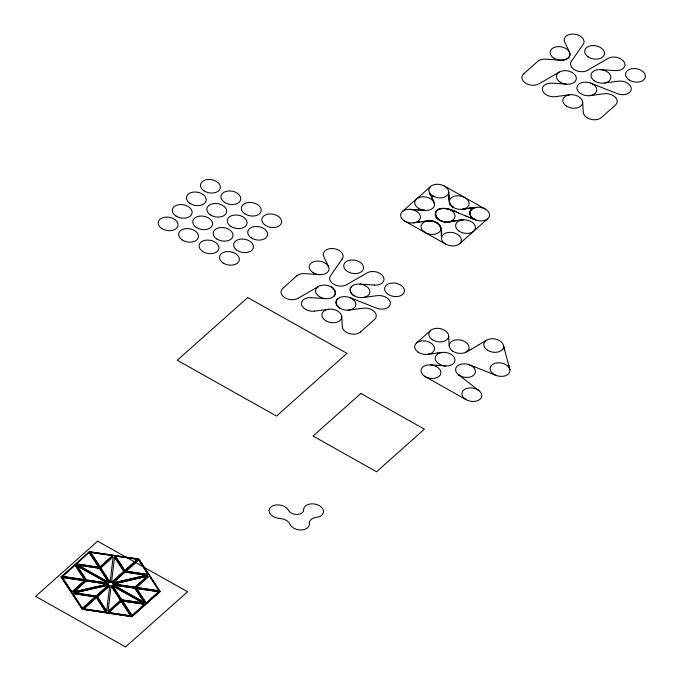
<?xml version="1.0" encoding="UTF-8"?>
<svg xmlns="http://www.w3.org/2000/svg" width="681" height="681" viewBox="0 0 681 681"><rect width="100%" height="100%" fill="white"/><g stroke="black" fill="none" stroke-linecap="round" stroke-linejoin="round"><path stroke-width="1.02" d="M106.679 611.078L109.726 585.626L97.306 596.803L106.679 611.078L97.332 596.658M110.109 582.306L113.157 556.862L100.737 568.039L110.109 582.306L100.737 568.039M120.477 600.106L108.066 611.283L111.105 585.839L120.477 600.106L111.105 585.839M111.497 582.51L114.544 557.067L123.916 571.333L111.497 582.51L123.916 571.333M61.086 576.85L89.279 551.687L138.779 559.058L160.095 591.508L131.901 616.671L82.401 609.308L61.086 576.85L82.401 609.308M62.354 576.492L75.106 565.017L84.708 579.82L62.354 576.492L75.106 565.017M62.243 577.42L84.614 580.604L71.871 592.078L62.243 577.42L84.597 580.748M76.442 563.945L98.796 567.273L76.442 563.945L89.194 552.478L98.822 567.128M71.871 592.078L84.614 580.604M76.936 565.783L108.092 583.149L86.308 580.059L76.936 565.783L108.066 583.294M77.719 565.085L99.511 568.175L108.858 582.595L77.719 565.085L99.486 568.32L108.858 582.595M72.927 593.5L95.272 596.828L72.927 593.5L82.529 608.303L95.246 596.973M73.803 592.019L86.215 580.842L107.981 584.077L73.803 592.019L86.215 580.842M74.399 592.921L108.577 584.988L96.166 596.164L74.399 592.921L108.551 585.132M89.194 552.478L98.796 567.273M89.271 551.763L138.771 559.127L160.086 591.585M90.428 552.334L112.799 555.509L100.047 566.984L90.428 552.334L112.774 555.662M86.308 580.059L76.962 565.639M82.529 608.303L95.272 596.828M83.669 608.942L96.421 597.467L106.015 612.27L83.669 608.942L96.421 597.467M100.047 566.984L112.799 555.509M96.166 596.164L108.577 584.988M109.726 585.626L97.306 596.803M114.544 557.067L123.891 571.478M115.174 556.019L137.553 559.195L124.802 570.669L115.174 556.019L137.528 559.339M112.646 583.157L125.057 571.98L146.824 575.215L112.646 583.157L125.057 571.98M112.339 585.694L143.495 603.06L121.712 599.961L112.339 585.694L143.478 603.204M113.131 584.996L134.915 588.086L144.261 602.498L113.131 584.996L134.889 588.231L144.261 602.498M113.242 584.06L147.419 576.126L135 587.303L113.242 584.06L147.394 576.271M108.415 612.628L121.167 601.153L130.769 615.956L108.415 612.628L121.167 601.153M124.802 570.669L137.553 559.195M125.942 571.316L138.694 559.842L148.296 574.636L125.942 571.316L138.694 559.842M121.712 599.961L112.365 585.549M122.401 601.017L144.772 604.192L132.02 615.667L122.401 601.017L144.747 604.336M135 587.303L147.419 576.126M136.6 587.541L158.954 590.87L136.6 587.541L149.352 576.066L158.954 590.87M136.489 588.469L158.869 591.653L146.117 603.128L136.489 588.469L158.843 591.798M132.02 615.667L144.772 604.192M146.117 603.128L158.869 591.653M571.47 61.213L580.093 48.768A342.032 228.416 9.8 0 1 583.098 44.597A10.019 6.691 9.8 0 0 574.585 34.152A10.019 6.691 9.8 0 0 564.804 42.299A167.339 111.752 9.8 0 1 566.013 44.759L569.427 52.088A10.036 6.708 9.8 0 1 568.218 57.996A10.053 6.716 9.8 0 1 560.855 60.192A58.208 38.868 9.8 0 1 559.067 60.115L545.719 59.179A10.309 6.887 9.8 0 0 543.319 59.196A9.977 6.665 9.8 0 0 537.769 61.35L523.706 73.863M342.177 259.061L330.549 275.669A10.011 6.691 9.8 0 0 333.92 284.369A10.011 6.691 9.8 0 0 346.629 284.752L367.102 272.851A10.011 6.691 9.8 0 1 383.207 276.486A10.011 6.691 9.8 0 1 374.516 285.075M333.647 296.499C337.197 293.613 334.652 288.412 331.102 286.88A10.011 6.691 9.8 0 0 317.286 287.297A10.011 6.691 9.8 0 0 319.832 296.916A10.011 6.691 9.8 0 0 333.647 296.499C337.121 293.622 334.669 288.421 331.102 286.88M337.733 298.797C334.175 301.674 336.72 306.876 340.27 308.408A10.011 6.691 9.8 0 0 354.086 307.991A10.011 6.691 9.8 0 0 351.549 298.372A10.011 6.691 9.8 0 0 337.733 298.797C334.252 301.666 336.712 306.867 340.27 308.408M351.822 286.25C348.272 289.127 350.817 294.328 354.367 295.869A10.011 6.691 9.8 0 0 368.174 295.443A10.011 6.691 9.8 0 0 365.637 285.833A10.011 6.691 9.8 0 0 351.822 286.25C348.349 289.119 350.8 294.32 354.367 295.869M430.554 186.475L417.513 198.248L419.079 196.835M282.785 288.318L296.814 275.831M402.369 211.561L416.466 199.014M360.47 332.005L374.499 319.517A10.011 6.691 9.8 0 0 374.507 311.813A10.011 6.691 9.8 0 0 363.935 308.118L348.306 310.161M459.615 243.747L487.792 218.661M416.431 343.045L430.52 330.498M160.095 591.508L131.91 616.594L82.41 609.231M479.101 344.663L486.566 340.168M298.108 298.278L318.342 286.531M479.092 344.671L471.235 349.251M559.263 72.067L539.037 83.823A10.019 6.691 9.8 0 1 525.579 83.125A10.019 6.691 9.8 0 1 523.663 73.88M470.043 349.915L471.209 349.268M468.775 350.613L470.009 349.932M467.421 351.353L468.741 350.63M465.915 352.171L467.379 351.37M73.829 591.866L107.981 584.077M112.671 583.004L146.824 575.215M471.056 208.046L476.394 207.382C472.393 207.535 467.847 211.612 470.426 215.741C471.226 218.788 480.973 221.878 471.261 218.141M462.969 209.152L471.184 208.028L470.145 208.156M363.79 297.435L377.274 295.656A10.011 6.691 9.8 0 1 390.366 303.573A10.011 6.691 9.8 0 1 376.465 308.144L349.847 297.571M476.394 207.382C468.375 207.407 468.085 218.252 475.644 219.861M427.949 354.307L431.439 353.814M465.813 208.718L462.876 209.169L467.532 208.488M457.385 220.559L463.106 219.835L451.656 221.368M428.851 354.18L429.711 354.052M452.754 221.214L457.598 220.525M453.052 221.18C447.4 222.423 440.343 222.525 436.325 217.452C431.03 203.806 453.367 208.752 458.5 213.034M458.509 220.406L462.935 219.852M413.742 222.84L419.871 222.006M451.758 221.359C435.627 227.003 426.774 203.934 448.958 209.271M314.622 311.115L328.744 309.234M431.413 353.814L437.577 353.005M421.82 221.751L424.876 221.342M418.9 222.142L425.591 221.248M466.596 208.607L468.434 208.369M450.626 221.512L447.485 221.878M476.496 207.364L472.997 207.807M425.54 221.257C434.887 218.669 443.612 225.471 441.348 235.447M424.655 221.368L427.915 220.95M476.223 207.407A10.011 6.691 9.8 0 0 473.227 218.618A10.011 6.691 9.8 0 0 489.401 216.158A10.011 6.691 9.8 0 0 476.223 207.407L473.772 207.714M426.178 221.172L427.183 221.044M437.551 353.005L441.952 352.443M468.332 208.377L469.345 208.25M569.665 94.778L555.543 96.659A10.028 6.691 9.8 0 1 542.544 90.377A10.028 6.691 9.8 0 1 551.704 83.193L555.27 83.38A171.765 114.714 9.8 0 1 558.846 83.593L566.507 84.189M469.235 208.267L470.273 208.139M427.966 220.95C434.495 219.878 442.48 224.526 441.152 231.949M319.934 274.656L304.799 273.643A10.011 6.691 9.8 0 0 296.848 275.805M409.902 209.373L411.103 209.433M409.953 209.373L413.095 209.535M310.783 297.657L325.586 298.653M412.133 209.484L413.971 209.586M414.806 209.629L413.946 209.578L415.589 209.671M374.456 285.075L359.917 284.096M437.057 365.356L441.875 365.671M443.663 365.791L445.374 365.91L444.582 365.85M435.142 365.229L437.066 365.356M441.841 365.671L443.706 365.791M435.159 365.229L432.375 365.042M431.499 364.982L432.418 365.042M430.664 364.914L431.55 364.982M419.505 209.944L415.572 209.671L421.343 210.089M420.339 210.012L424.808 210.369M422.322 210.165L424.714 210.361M125.968 571.163L148.322 574.492M125.032 572.125L146.798 575.36M62.38 576.347L84.733 579.667M86.334 579.906L108.092 583.149M113.267 583.915L135.025 587.158M86.198 580.987L107.956 584.221M74.425 592.776L96.183 596.02M121.737 599.816L143.495 603.06M83.695 608.797L106.04 612.125M108.441 612.483L130.795 615.803M590.767 83.116L617.386 93.689A10.011 6.691 9.8 0 0 631.287 89.117A10.011 6.691 9.8 0 0 618.195 81.192L606.167 82.742A46.742 31.215 9.8 0 0 604.719 82.98M449.017 209.297L451.724 210.344M474.044 219.239L475.696 219.886M451.622 210.301L454.899 211.595M474.376 219.376L469.303 217.358M469.498 364.846L472.937 366.199M472.895 366.182L474.529 366.829M469.584 217.477L472.861 218.771M493.912 374.541L474.495 366.821M493.87 374.524L495.989 375.367M465.991 216.039L469.626 217.494M454.789 211.553L456.653 212.293M458.304 212.957L467.847 216.779M485.255 209.041L444.37 186.049M404.914 221.18L445.8 244.164M425.319 376.704L466.204 399.696M77.745 564.941L108.883 582.442M113.157 584.843L144.287 602.353M477.79 389.745L478.845 390.553M477.841 389.779L458.466 374.737L459.522 375.554M138.669 559.986L148.296 574.636M115.2 555.866L124.827 570.525M136.515 588.324L146.143 602.974M90.454 552.189L100.073 566.839M122.427 600.863L132.046 615.522M121.141 601.297L130.769 615.956M75.08 565.162L84.708 579.82M96.396 597.62L106.015 612.27M62.269 577.275L71.897 591.925M429.388 192.468L430.767 195.311M429.515 192.732L432.767 199.601M429.958 193.625L430.23 194.187M328.506 266.552L323.884 256.763A10.011 6.691 9.8 0 1 333.664 248.625A10.011 6.691 9.8 0 1 342.194 259.027M431.379 196.613L431.643 197.184M433.039 200.188L434.41 203.321M431.865 197.652L432.146 198.265M432.733 199.524L433.065 200.248M503.565 345.897L509.873 369.655L508.954 365.663M504.374 349.881L503.565 345.854M582.655 102.082L583.251 112.246A10.019 6.691 9.8 0 0 590.384 119.175A10.019 6.691 9.8 0 0 601.374 117.575L615.42 105.053A10.019 6.691 9.8 0 0 615.386 97.306A10.019 6.691 9.8 0 0 604.685 93.68A25.137 16.787 9.8 0 0 603.732 93.774L590.163 95.612A22.056 14.727 9.8 0 1 589.465 95.68M341.734 316.546L342.33 326.701M449.222 201.474L450.311 204.768L453.537 207.586L450.064 204.385L449.154 200.376M449.222 345.974L448.702 337.767M449.111 199.746L449.154 200.427M449.068 199.082L449.111 199.78L449.026 198.384M448.941 196.937L449.026 198.401L448.898 196.196M448.856 195.464L448.907 196.375M448.864 195.668L448.779 194.068M448.83 194.97L448.66 191.795M441.194 232.638L441.279 234.051M448.753 193.659L448.668 192.025M441.314 234.741L441.509 238.461M448.702 337.793L448.626 335.903M448.651 336.55L448.677 337.172M360.436 332.03A10.011 6.691 9.8 0 1 349.481 333.639A10.011 6.691 9.8 0 1 342.33 326.735M314.571 311.123A10.011 6.691 9.8 0 1 301.632 304.833A10.011 6.691 9.8 0 1 310.723 297.657M298.074 298.304A10.011 6.691 9.8 0 1 284.641 297.571A10.011 6.691 9.8 0 1 282.751 288.344M571.453 61.205A10.028 6.699 9.8 0 0 574.841 69.922A10.028 6.699 9.8 0 0 587.601 70.279L608.031 58.396A10.019 6.691 9.8 0 1 624.136 62.022A10.019 6.691 9.8 0 1 615.377 70.62L604.396 69.913A139.605 93.229 9.8 0 1 600.838 69.641M247.714 297.563L177.273 360.266L276.503 416.057L346.944 353.354L247.714 297.563M97.621 541.174L35.616 596.369L125.559 646.95L187.573 591.755L97.621 541.174M360.904 393.448L313.047 436.044L376.55 471.754L424.399 429.158L360.904 393.448M433.099 196.085L432.529 195.745L433.099 196.085M313.107 272.655A10.011 6.691 9.8 0 0 328.966 269.633A10.011 6.691 9.8 0 0 315.269 261.274A10.011 6.691 9.8 0 0 313.107 272.655M325.807 320.734A10.011 6.691 9.8 0 0 341.666 317.712A10.011 6.691 9.8 0 0 327.978 309.361A10.011 6.691 9.8 0 0 325.807 320.734M388.528 294.601A10.011 6.691 9.8 0 0 404.386 291.579A10.011 6.691 9.8 0 0 390.69 283.219A10.011 6.691 9.8 0 0 388.528 294.601M347.642 271.608A10.011 6.691 9.8 0 0 363.501 268.586A10.011 6.691 9.8 0 0 349.804 260.227A10.011 6.691 9.8 0 0 347.642 271.608M465.455 399.228A10.011 6.691 9.8 0 0 481.62 396.776A10.011 6.691 9.8 0 0 468.451 388.017A10.011 6.691 9.8 0 0 465.455 399.228M494.091 374.431A10.011 6.691 9.8 0 0 509.89 371.298A10.011 6.691 9.8 0 0 496.1 363.024A10.011 6.691 9.8 0 0 494.091 374.431M487.29 350.102A10.011 6.691 9.8 0 0 503.455 347.642A10.011 6.691 9.8 0 0 490.286 338.891A10.011 6.691 9.8 0 0 487.29 350.102M459.105 375.188A10.011 6.691 9.8 0 0 475.27 372.737A10.011 6.691 9.8 0 0 462.101 363.977A10.011 6.691 9.8 0 0 459.105 375.188M424.569 376.244A10.011 6.691 9.8 0 0 440.735 373.784A10.011 6.691 9.8 0 0 427.566 365.025A10.011 6.691 9.8 0 0 424.569 376.244M439.041 363.935A10.011 6.691 9.8 0 0 454.899 360.921A10.011 6.691 9.8 0 0 441.203 352.562A10.011 6.691 9.8 0 0 439.041 363.935M452.754 351.149A10.011 6.691 9.8 0 0 468.92 348.698A10.011 6.691 9.8 0 0 455.751 339.938A10.011 6.691 9.8 0 0 452.754 351.149M432.307 339.657A10.011 6.691 9.8 0 0 448.481 337.197A10.011 6.691 9.8 0 0 435.304 328.446A10.011 6.691 9.8 0 0 432.307 339.657M418.219 352.205A10.011 6.691 9.8 0 0 434.384 349.745A10.011 6.691 9.8 0 0 421.216 340.985A10.011 6.691 9.8 0 0 418.219 352.205M161.737 228.45A10.011 6.691 9.8 0 0 177.903 225.99A10.011 6.691 9.8 0 0 164.734 217.23A10.011 6.691 9.8 0 0 161.737 228.45M175.826 215.903A10.011 6.691 9.8 0 0 191.999 213.442A10.011 6.691 9.8 0 0 178.822 204.692A10.011 6.691 9.8 0 0 175.826 215.903M189.922 203.364A10.011 6.691 9.8 0 0 206.088 200.904A10.011 6.691 9.8 0 0 192.919 192.144A10.011 6.691 9.8 0 0 189.922 203.364M204.011 190.816A10.011 6.691 9.8 0 0 220.184 188.356A10.011 6.691 9.8 0 0 207.007 179.605A10.011 6.691 9.8 0 0 204.011 190.816M224.458 202.308A10.011 6.691 9.8 0 0 240.623 199.848A10.011 6.691 9.8 0 0 227.454 191.097A10.011 6.691 9.8 0 0 224.458 202.308M210.361 214.856A10.011 6.691 9.8 0 0 226.535 212.395A10.011 6.691 9.8 0 0 213.357 203.645A10.011 6.691 9.8 0 0 210.361 214.856M196.273 227.403A10.011 6.691 9.8 0 0 212.438 224.943A10.011 6.691 9.8 0 0 199.269 216.183A10.011 6.691 9.8 0 0 196.273 227.403M182.176 239.942A10.011 6.691 9.8 0 0 198.35 237.482A10.011 6.691 9.8 0 0 185.172 228.731A10.011 6.691 9.8 0 0 182.176 239.942M202.623 251.442A10.011 6.691 9.8 0 0 218.788 248.982A10.011 6.691 9.8 0 0 205.619 240.223A10.011 6.691 9.8 0 0 202.623 251.442M216.711 238.895A10.011 6.691 9.8 0 0 232.885 236.435A10.011 6.691 9.8 0 0 219.708 227.684A10.011 6.691 9.8 0 0 216.711 238.895M230.808 226.347A10.011 6.691 9.8 0 0 246.973 223.887A10.011 6.691 9.8 0 0 233.804 215.136A10.011 6.691 9.8 0 0 230.808 226.347M244.896 213.808A10.011 6.691 9.8 0 0 261.07 211.348A10.011 6.691 9.8 0 0 247.893 202.589A10.011 6.691 9.8 0 0 244.896 213.808M265.343 225.3A10.011 6.691 9.8 0 0 281.508 222.84A10.011 6.691 9.8 0 0 268.34 214.089A10.011 6.691 9.8 0 0 265.343 225.3M251.246 237.848A10.011 6.691 9.8 0 0 267.42 235.388A10.011 6.691 9.8 0 0 254.243 226.628A10.011 6.691 9.8 0 0 251.246 237.848M237.158 250.387A10.011 6.691 9.8 0 0 253.323 247.927A10.011 6.691 9.8 0 0 240.155 239.176A10.011 6.691 9.8 0 0 237.158 250.387M223.062 262.934A10.011 6.691 9.8 0 0 239.235 260.474A10.011 6.691 9.8 0 0 226.058 251.723A10.011 6.691 9.8 0 0 223.062 262.934M432.622 195.805A10.011 6.691 9.8 0 0 448.566 192.936A10.011 6.691 9.8 0 0 435.006 184.466A10.011 6.691 9.8 0 0 432.622 195.805M418.381 208.258A10.011 6.691 9.8 0 0 434.444 205.602A10.011 6.691 9.8 0 0 421.096 196.979A10.011 6.691 9.8 0 0 418.381 208.258M424.603 232.212A10.011 6.691 9.8 0 0 440.769 229.752A10.011 6.691 9.8 0 0 427.6 221.002A10.011 6.691 9.8 0 0 424.603 232.212M459.139 231.165A10.011 6.691 9.8 0 0 475.304 228.705A10.011 6.691 9.8 0 0 462.135 219.946A10.011 6.691 9.8 0 0 459.139 231.165M452.788 207.126A10.011 6.691 9.8 0 0 468.954 204.666A10.011 6.691 9.8 0 0 455.785 195.907A10.011 6.691 9.8 0 0 452.788 207.126M404.54 220.959A10.011 6.691 9.8 0 0 420.398 217.937A10.011 6.691 9.8 0 0 406.71 209.578A10.011 6.691 9.8 0 0 404.54 220.959M445.459 243.968A10.011 6.691 9.8 0 0 461.292 240.904A10.011 6.691 9.8 0 0 447.553 232.579A10.011 6.691 9.8 0 0 445.459 243.968M438.692 219.665A10.011 6.691 9.8 0 0 454.865 217.205A10.011 6.691 9.8 0 0 441.697 208.454A10.011 6.691 9.8 0 0 438.692 219.665M580.442 93.493A10.011 6.691 9.8 0 0 596.607 91.033A10.011 6.691 9.8 0 0 583.438 82.273A10.011 6.691 9.8 0 0 580.442 93.493M566.354 106.032A10.011 6.691 9.8 0 0 582.519 103.572A10.011 6.691 9.8 0 0 569.35 94.821A10.011 6.691 9.8 0 0 566.354 106.032M560.071 82.052A10.019 6.691 9.8 0 0 576.194 79.481A10.019 6.691 9.8 0 0 562.906 70.798A10.019 6.691 9.8 0 0 560.071 82.052M553.653 57.953A10.011 6.691 9.8 0 0 569.818 55.493A10.011 6.691 9.8 0 0 556.649 46.742A10.011 6.691 9.8 0 0 553.653 57.953M594.539 80.945A10.011 6.691 9.8 0 0 610.704 78.485A10.011 6.691 9.8 0 0 597.535 69.734A10.011 6.691 9.8 0 0 594.539 80.945M588.188 56.906A10.011 6.691 9.8 0 0 604.353 54.446A10.011 6.691 9.8 0 0 591.185 45.695A10.011 6.691 9.8 0 0 588.188 56.906M629.065 79.898A10.011 6.691 9.8 0 0 645.239 77.438A10.011 6.691 9.8 0 0 632.07 68.687A10.011 6.691 9.8 0 0 629.065 79.898M297.384 514.47A7.976 5.329 9.8 0 0 303.649 509.286A10.011 6.691 9.8 0 1 313.013 503.846A10.011 6.691 9.8 0 1 323.356 510.409A10.011 6.691 9.8 0 1 316.359 517.356A10.011 6.691 9.8 0 0 309.37 523.578A10.011 6.691 9.8 0 1 301.266 529.971A10.011 6.691 9.8 0 1 289.936 524.166A10.011 6.691 9.8 0 0 279.823 518.454A10.011 6.691 9.8 0 1 269.276 511.95A10.011 6.691 9.8 0 1 276.282 504.927A10.011 6.691 9.8 0 1 288.25 510.001A7.976 5.329 9.8 0 0 297.384 514.47"/></g></svg>
